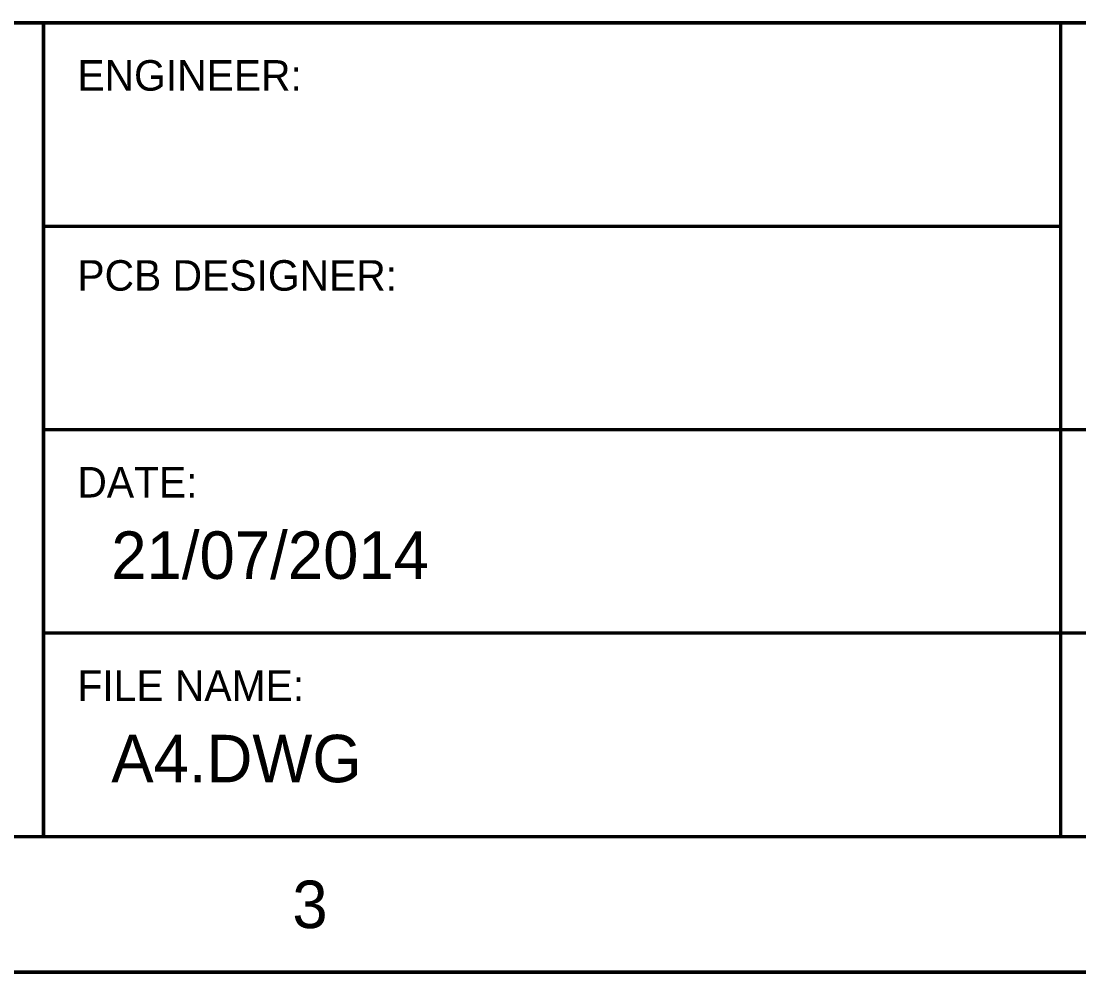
# Model space of a CAD drawing. Header units: millimetres. Extents: x 5 to 297, y 5 to 198.
# Drawn here: x 176.96 to 216.58, y 5.02 to 40.7 of the extents above; entities that cross this region are included whole.
import ezdxf

# ---------------------------------------------------------------- set-up
doc = ezdxf.new("R2010")
doc.units = ezdxf.units.MM
doc.layers.add('Mechanical16', color=56, linetype='Continuous')

msp = doc.modelspace()

# ---------------------------------------------------------------- linework, layer by layer
at = {"layer": 'Mechanical16', "const_width": 0.127}
for points in [[(142.24, 40.64), (177.8, 40.64)], [(177.8, 10.16), (177.8, 40.64)], [(177.8, 40.64), (215.9, 40.64)], [(215.9, 40.64), (292.1, 40.64)], [(215.9, 25.4), (215.9, 40.64)], [(177.8, 33.02), (215.9, 33.02)], [(177.8, 25.4), (292.1, 25.4)], [(215.9, 10.16), (215.9, 25.4)], [(177.8, 17.78), (292.1, 17.78)], [(10.16, 10.16), (292.1, 10.16)], [(142.24, 10.16), (177.8, 10.16)], [(177.8, 10.16), (292.1, 10.16)], [(5.08, 5.08), (297.18, 5.08)]]:
    msp.add_lwpolyline(points, dxfattribs=at)
at = {"layer": 'Mechanical16', "const_width": 0.0635}
for points in [[(177.7682, 40.64, 1), (177.8317, 40.64, 1)], [(177.7682, 40.64, 1), (177.8317, 40.64, 1)], [(177.7682, 40.64, 1), (177.8317, 40.64, 1)], [(215.8682, 40.64, 1), (215.9317, 40.64, 1)], [(215.8682, 40.64, 1), (215.9317, 40.64, 1)], [(215.8682, 40.64, 1), (215.9317, 40.64, 1)], [(177.7682, 33.02, 1), (177.8317, 33.02, 1)], [(215.8682, 33.02, 1), (215.9317, 33.02, 1)], [(177.7682, 25.4, 1), (177.8317, 25.4, 1)], [(215.8682, 25.4, 1), (215.9317, 25.4, 1)], [(215.8682, 25.4, 1), (215.9317, 25.4, 1)], [(177.7682, 17.78, 1), (177.8317, 17.78, 1)], [(177.7682, 10.16, 1), (177.8317, 10.16, 1)], [(177.7682, 10.16, 1), (177.8317, 10.16, 1)], [(177.7682, 10.16, 1), (177.8317, 10.16, 1)], [(215.8682, 10.16, 1), (215.9317, 10.16, 1)]]:
    msp.add_lwpolyline(points, format="xyb", close=True, dxfattribs=at)

# ---------------------------------------------------------------- texts
at = {"layer": 'Mechanical16'}
for s, height, p in [('ENGINEER:', 1.143, (179.07, 38.1)), ('PCB DESIGNER:', 1.143, (179.07, 30.607)), ('DATE:', 1.143, (179.07, 22.86)), ('21/07/2014', 1.778, (180.34, 19.812)), ('FILE NAME:', 1.143, (179.07, 15.24)), ('A4.DWG', 1.778, (180.34, 12.192)), ('3', 1.778, (187.1218, 6.731))]:
    msp.add_text(s, height=height, dxfattribs=at).set_placement(p)

doc.saveas('drawing.dxf')
